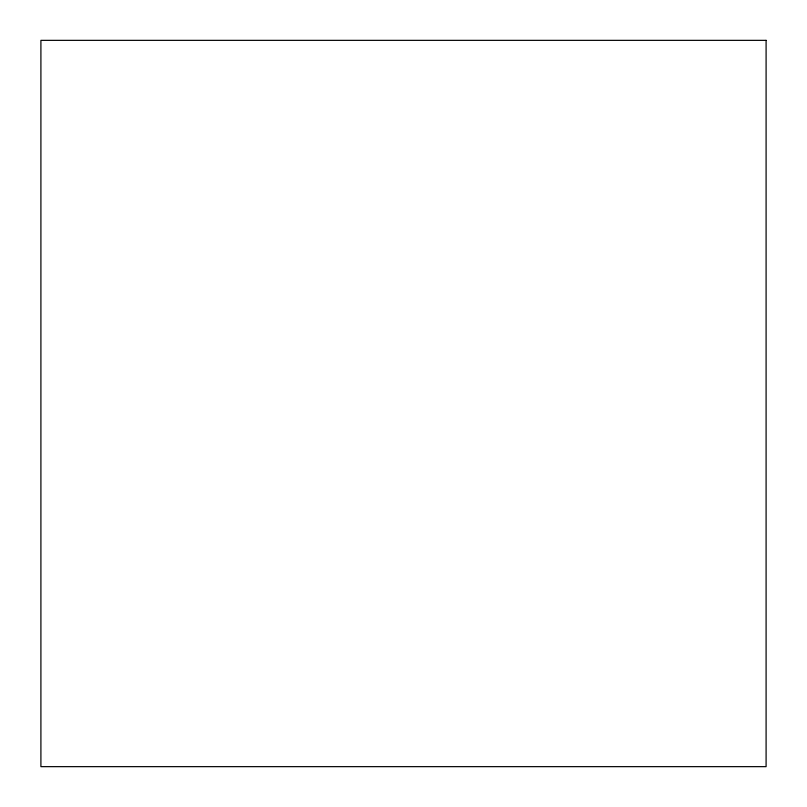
<?xml version="1.0" encoding="UTF-8"?>
<svg xmlns="http://www.w3.org/2000/svg" width="807" height="807" viewBox="0 0 807 807"><rect width="100%" height="100%" fill="white"/><g stroke="black" fill="none" stroke-linecap="round" stroke-linejoin="round"><path stroke-width="1.21" d="M766.095 40.35L40.905 40.35L40.905 766.65L766.095 766.65L766.095 40.35"/></g></svg>
